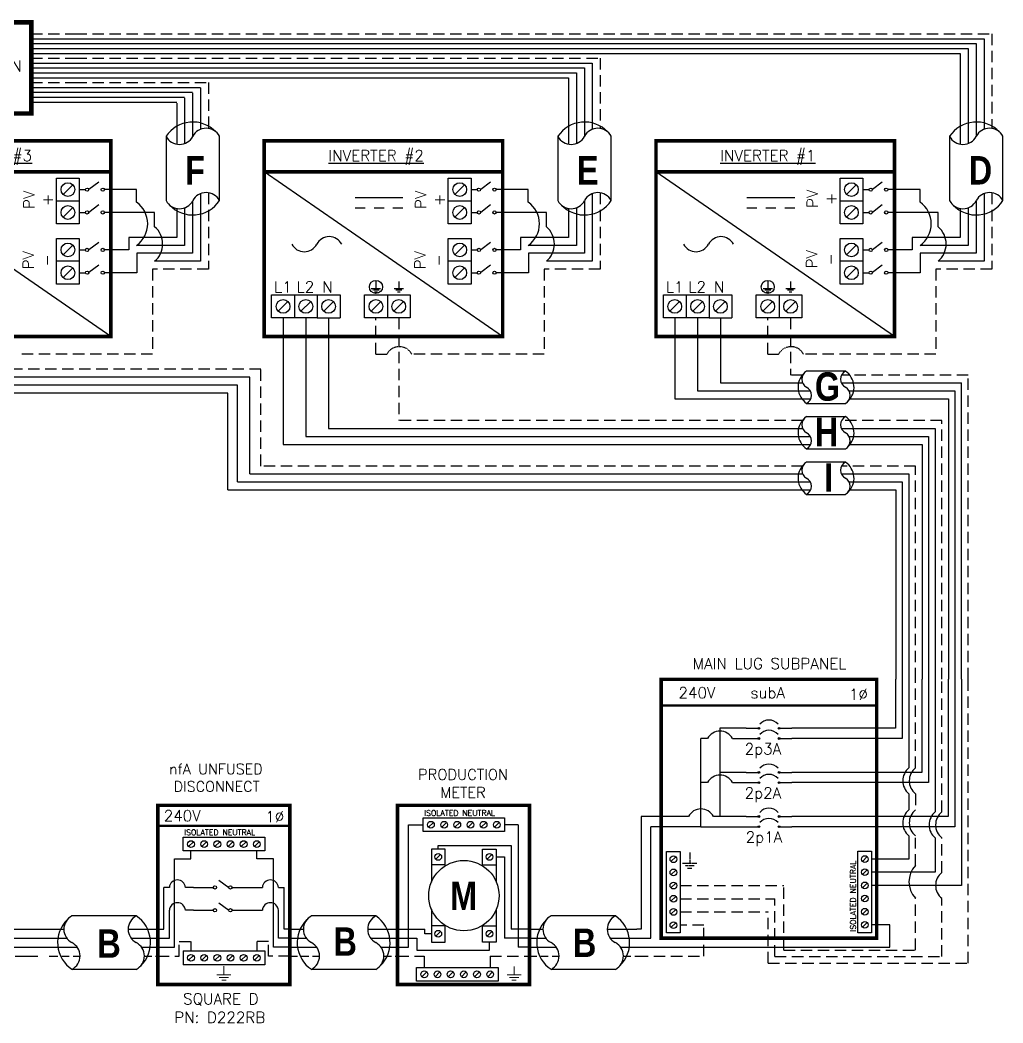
# Model space of a CAD drawing. Header units: feet. Extents: x 18750 to 19507, y 15297 to 15826.
# Drawn here: x 19179.9 to 19504.6, y 15470.4 to 15801.6 of the extents above; entities that cross this region are included whole.
import ezdxf

# ---------------------------------------------------------------- set-up
doc = ezdxf.new("R2010")
doc.units = ezdxf.units.FT
doc.header["$MEASUREMENT"] = 0
doc.linetypes.add('DASHED', pattern=[0.75, 0.5, -0.25])
doc.linetypes.add('HIDDEN', pattern=[0.375, 0.25, -0.125])
for name, color, linetype in [('ONE LINE BLOCKS', 7, 'Continuous'), ('TABLES', 7, 'Continuous'), ('TEXT', 7, 'Continuous'), ('Z - TITLEBLOCK TXT', 7, 'Continuous')]:
    doc.layers.add(name, color=color, linetype=linetype)
doc.styles.add('ONE LINE TXT', font='techb___.ttf')
doc.styles.get("Standard").update_dxf_attribs({"font": 'simplex.shx'})

# ---------------------------------------------------------------- blocks, each defined once
blk = doc.blocks.new('6x6box')
at = {"lineweight": 50, "const_width": 1.53}
blk.add_lwpolyline([(30.1, 0), (0, 0), (0, 30.1), (30.1, 30.1)], close=True, dxfattribs=at)
at = {"color": 1, "insert": (15.24, 15.71), "char_height": 3.6576, "width": 0.4767, "attachment_point": 5}
blk.add_mtext('6"x6"  JUNCTION BOX  ', dxfattribs=at)
blk = doc.blocks.new('3inverterSub')
at = {"layer": 'ONE LINE BLOCKS', "linetype": 'Continuous'}
h = blk.add_hatch(color=1, dxfattribs=at)
h.dxf.hatch_style = 1
edge = h.paths.add_edge_path()
edge.add_arc((40.28, 75.29), 0.291, 0, 360)
h = blk.add_hatch(color=1, dxfattribs=at)
h.dxf.hatch_style = 1
edge = h.paths.add_edge_path()
edge.add_arc((46.96, 75.29), 0.291, 0, 360)
h = blk.add_hatch(color=1, dxfattribs=at)
h.dxf.hatch_style = 1
edge = h.paths.add_edge_path()
edge.add_arc((40.28, 71.91), 0.291, 0, 360)
h = blk.add_hatch(color=1, dxfattribs=at)
h.dxf.hatch_style = 1
edge = h.paths.add_edge_path()
edge.add_arc((46.96, 71.91), 0.291, 0, 360)
h = blk.add_hatch(color=1, dxfattribs=at)
h.dxf.hatch_style = 1
edge = h.paths.add_edge_path()
edge.add_arc((40.28, 60.73), 0.291, 0, 360)
h = blk.add_hatch(color=1, dxfattribs=at)
h.dxf.hatch_style = 1
edge = h.paths.add_edge_path()
edge.add_arc((46.96, 60.73), 0.291, 0, 360)
h = blk.add_hatch(color=1, dxfattribs=at)
h.dxf.hatch_style = 1
edge = h.paths.add_edge_path()
edge.add_arc((40.28, 57.35), 0.291, 0, 360)
h = blk.add_hatch(color=1, dxfattribs=at)
h.dxf.hatch_style = 1
edge = h.paths.add_edge_path()
edge.add_arc((46.96, 57.35), 0.291, 0, 360)
h = blk.add_hatch(color=1, dxfattribs=at)
h.dxf.hatch_style = 1
edge = h.paths.add_edge_path()
edge.add_arc((40.28, 46.17), 0.291, 0, 360)
h = blk.add_hatch(color=1, dxfattribs=at)
h.dxf.hatch_style = 1
edge = h.paths.add_edge_path()
edge.add_arc((46.96, 46.17), 0.291, 0, 360)
h = blk.add_hatch(color=1, dxfattribs=at)
h.dxf.hatch_style = 1
edge = h.paths.add_edge_path()
edge.add_arc((40.28, 42.79), 0.291, 0, 360)
h = blk.add_hatch(color=1, dxfattribs=at)
h.dxf.hatch_style = 1
edge = h.paths.add_edge_path()
edge.add_arc((46.96, 42.79), 0.291, 0, 360)
at = {"color": 7, "linetype": 'Continuous'}
for p, q in [((85.47, 91.47), (85.47, 75.29)), ((94.17, 91.47), (94.17, 60.73)), ((102.87, 91.47), (102.87, 46.17)), ((36.09, 75.29), (27.43, 75.29)), ((27.43, 75.29), (27.43, 60.73)), ((85.47, 75.29), (51.15, 75.29)), ((36.09, 60.73), (27.43, 60.73)), ((27.43, 60.73), (27.43, 46.17)), ((94.17, 60.73), (51.15, 60.73)), ((17.02, 46.17), (1.34, 46.17)), ((1.34, 46.17), (1.34, 9)), ((36.09, 46.17), (25.26, 46.17)), ((102.87, 46.17), (51.15, 46.17)), ((1.34, 9), (0, 9))]:
    blk.add_line(p, q, dxfattribs=at)
at = {"color": 10, "linetype": 'Continuous'}
for p, q in [((87.65, 91.47), (87.65, 71.91)), ((96.35, 91.47), (96.35, 57.35)), ((105.05, 91.47), (105.05, 42.79)), ((21.14, 57.35), (21.14, 71.91)), ((23.31, 71.91), (21.14, 71.91)), ((31.55, 71.91), (36.09, 71.91)), ((87.65, 71.91), (51.15, 71.91)), ((21.14, 42.79), (21.14, 57.35)), ((23.31, 57.35), (21.14, 57.35)), ((31.55, 57.35), (36.09, 57.35)), ((96.35, 57.35), (51.15, 57.35)), ((21.14, 42.79), (4.63, 42.79)), ((4.63, 6), (4.63, 42.79)), ((21.14, 42.79), (36.09, 42.79)), ((105.05, 42.79), (51.15, 42.79)), ((0, 6), (4.63, 6))]:
    blk.add_line(p, q, dxfattribs=at)
at = {"color": 253, "linetype": 'Continuous'}
for p, q in [((89.82, 91.47), (89.82, 62.22)), ((98.52, 91.47), (98.52, 47.66)), ((107.23, 91.47), (107.23, 23.41)), ((89.82, 53.66), (89.82, 48.33)), ((89.82, 39.78), (89.82, 32.11)), ((98.52, 39.1), (98.52, 27.76)), ((89.82, 32.11), (77.54, 32.11)), ((98.52, 27.76), (77.54, 27.76)), ((107.23, 23.41), (77.54, 23.41)), ((83.55, 10.36), (77.54, 10.36)), ((83.55, 3), (83.55, 10.36)), ((0, 3), (83.55, 3))]:
    blk.add_line(p, q, dxfattribs=at)
at = {"color": 10, "linetype": 'Continuous'}
for centre in [(27.43, 69.75), (27.43, 55.19)]:
    blk.add_arc(centre, 4.65, 27.6639, 152.3361, dxfattribs=at)
at = {"color": 253, "linetype": 'Continuous'}
for centre in [(93.4, 57.94), (93.4, 44.05), (102.1, 43.38)]:
    blk.add_arc(centre, 5.58, 129.9215, 230.0785, dxfattribs=at)
at = {"color": 7, "linetype": 'Continuous'}
blk.add_arc((21.14, 44.01), 4.65, 27.6639, 152.3361, dxfattribs=at)
at = {"layer": 'ONE LINE BLOCKS', "lineweight": 50}
blk.add_line((8.04, 82.77), (79.2, 82.77), dxfattribs=at)
at = {"layer": 'ONE LINE BLOCKS', "lineweight": 50, "const_width": 1.19}
blk.add_lwpolyline([(8.04, 6.01), (8.04, 91.47), (79.2, 91.47), (79.2, 6.01)], close=True, dxfattribs=at)
at = {"layer": 'TEXT', "color": 92, "linetype": 'HIDDEN', "ltscale": 15}
for p, q in [((92, 62.22), (92, 91.47)), ((100.7, 47.66), (100.7, 91.47)), ((109.4, -2.31), (109.4, 91.47)), ((92, 53.66), (92, 48.33)), ((92, 30.01), (92, 39.1)), ((100.7, 27.68), (100.7, 39.1)), ((14.31, 23.34), (48.52, 23.34)), ((48.52, 2.06), (48.52, 23.34)), ((14.31, 18.99), (45.6, 18.99)), ((45.6, -0.12), (45.6, 18.99)), ((92, 2.06), (92, 19.13)), ((100.7, -0.12), (100.7, 19.13)), ((14.31, 14.64), (43.39, 14.64)), ((43.39, -2.31), (43.39, 14.64)), ((22.14, 10.28), (14.31, 10.28)), ((22.14, 0), (22.14, 10.28)), ((0, 0), (22.14, 0)), ((48.52, 2.06), (92, 2.06)), ((43.39, -2.31), (109.4, -2.31)), ((45.6, -0.12), (100.7, -0.12))]:
    blk.add_line(p, q, dxfattribs=at)
at = {"layer": 'TEXT', "color": 92, "linetype": 'HIDDEN', "flags": 128}
for points in [[(17.42, 34.26), (17.42, 30.76)], [(15.08, 30.76), (19.76, 30.76)], [(18.95, 29.89), (15.89, 29.89)], [(18.13, 29.02), (16.7, 29.02)]]:
    blk.add_lwpolyline(points, dxfattribs=at)
at = {"layer": 'TEXT', "color": 92, "linetype": 'Continuous', "ltscale": 4}
for centre, radius, start, end in [((95.47, 57.94), 5.51, 129.059, 230.941), ((95.47, 44.05), 5.51, 129.059, 230.941), ((104.17, 43.38), 5.51, 129.059, 230.941), ((97.91, 24.57), 8.03, 137.3778, 222.6222), ((104.17, 23.41), 5.51, 129.059, 230.941)]:
    blk.add_arc(centre, radius, start, end, dxfattribs=at)
at = {"layer": 'Z - TITLEBLOCK TXT', "color": 1, "linetype": 'Continuous'}
for p, q in [((9.77, 7.69), (9.77, 34.63)), ((9.77, 34.63), (14.31, 34.63)), ((14.31, 34.63), (14.31, 7.69)), ((73, 7.76), (73, 34.71)), ((73, 34.71), (77.54, 34.71)), ((77.54, 34.71), (77.54, 7.76)), ((14.31, 7.69), (9.77, 7.69)), ((77.54, 7.76), (73, 7.76))]:
    blk.add_line(p, q, dxfattribs=at)
at = {"layer": 'Z - TITLEBLOCK TXT', "color": 4, "linetype": 'Continuous'}
for p, q in [((12.83, 32.82), (11.25, 31.25)), ((76.06, 32.9), (74.49, 31.32)), ((12.83, 28.47), (11.25, 26.9)), ((76.06, 28.54), (74.49, 26.97)), ((12.83, 24.12), (11.25, 22.55)), ((76.06, 24.19), (74.49, 22.62)), ((12.83, 19.77), (11.25, 18.2)), ((76.06, 19.84), (74.49, 18.27)), ((12.83, 15.42), (11.25, 13.85)), ((76.06, 15.49), (74.49, 13.92)), ((12.83, 11.07), (11.25, 9.5)), ((76.06, 11.14), (74.49, 9.57))]:
    blk.add_line(p, q, dxfattribs=at)
at = {"layer": 'Z - TITLEBLOCK TXT', "color": 1, "linetype": 'Continuous', "flags": 128}
for points in [[(36.09, 75.29), (40.28, 75.29)], [(36.09, 75.29), (40.28, 75.29)], [(46.96, 75.29), (51.15, 75.29)], [(36.09, 71.91), (40.28, 71.91)], [(36.09, 71.91), (40.28, 71.91)], [(46.96, 71.91), (51.15, 71.91)], [(36.09, 60.73), (40.28, 60.73)], [(36.09, 60.73), (40.28, 60.73)], [(46.96, 60.73), (51.15, 60.73)], [(36.09, 57.35), (40.28, 57.35)], [(36.09, 57.35), (40.28, 57.35)], [(46.96, 57.35), (51.15, 57.35)], [(36.09, 46.17), (40.28, 46.17)], [(36.09, 46.17), (40.28, 46.17)], [(46.96, 46.17), (51.15, 46.17)], [(36.09, 42.79), (40.28, 42.79)], [(36.09, 42.79), (40.28, 42.79)], [(46.96, 42.79), (51.15, 42.79)]]:
    blk.add_lwpolyline(points, dxfattribs=at)
at = {"layer": 'Z - TITLEBLOCK TXT', "color": 1, "linetype": 'Continuous'}
for centre in [(40.28, 75.29), (46.96, 75.29), (40.28, 71.91), (46.96, 71.91), (40.28, 60.73), (46.96, 60.73), (40.28, 57.35), (46.96, 57.35), (40.28, 46.17), (46.96, 46.17), (40.28, 42.79), (46.96, 42.79)]:
    blk.add_circle(centre, 0.291, dxfattribs=at)
at = {"layer": 'Z - TITLEBLOCK TXT', "color": 4, "linetype": 'Continuous'}
for centre in [(12.04, 32.04), (75.27, 32.11), (12.04, 27.69), (75.27, 27.76), (12.04, 23.34), (75.27, 23.41), (12.04, 18.99), (75.27, 19.06), (12.04, 14.64), (75.27, 14.71), (12.04, 10.28), (75.27, 10.36)]:
    blk.add_circle(centre, 1.11, dxfattribs=at)
at = {"layer": 'Z - TITLEBLOCK TXT', "color": 1, "linetype": 'Continuous'}
for centre in [(43.62, 74.09), (43.62, 70.71), (43.62, 59.53), (43.62, 56.15), (43.62, 44.97), (43.62, 41.59)]:
    blk.add_arc(centre, 3.93, 40.3392, 139.6608, dxfattribs=at)
at = {"layer": 'TABLES', "color": 1, "linetype": 'Continuous'}
for s, p in [('2p3A', (35.59, 66.67)), ('2p2A', (35.59, 52.11)), ('2p1A', (35.93, 37.55))]:
    blk.add_text(s, height=3.658, dxfattribs=at).set_placement(p)
at = {"layer": 'TABLES', "color": 4, "linetype": 'Continuous'}
blk.add_text('ISOLATED NEUTRAL', height=1.8743, rotation=90, dxfattribs=at).set_placement((72.35, 8.12))
at = {"layer": 'TEXT', "color": 1, "attachment_point": 5}
for s, width, gutter_width, insert, char_height in [('MAIN LUG SUBPANEL ', 62.3984, 7.17, (43.82, 96.65), 3.6576), ('240V', 0.1481, 0.75, (19.83, 87.03), 3.658), ('subA', 0.1481, 0.75, (43.21, 87.03), 3.658), ('1∅', 0.1481, 0.75, (73.19, 86.51), 3.658)]:
    blk.add_mtext_dynamic_manual_height_columns(s, width=width, gutter_width=gutter_width, heights=[0], dxfattribs=dict(at, insert=insert, char_height=char_height))
blk = doc.blocks.new('*U14')
at = {"color": 7, "linetype": 'Continuous'}
for p, q in [((-7.14, 13.31), (-28.39, 13.31)), ((-28.39, -4.31), (-7.14, -4.31))]:
    blk.add_line(p, q, dxfattribs=at)
at = {"color": 7}
for p, q in [((-35.53, 9), (-31.05, 9)), ((-9.81, 9), (0, 9))]:
    blk.add_line(p, q, dxfattribs=at)
at = {"color": 10}
for p, q in [((-35.53, 6), (-30.11, 6)), ((-8.87, 6), (0, 6))]:
    blk.add_line(p, q, dxfattribs=at)
at = {"color": 253}
for p, q in [((-35.53, 3), (-26.66, 3)), ((-5.41, 3), (0, 3))]:
    blk.add_line(p, q, dxfattribs=at)
at = {"color": 92, "linetype": 'HIDDEN', "ltscale": 10}
for p, q in [((-4.48, 0), (0, 0)), ((-35.53, 0), (-25.72, 0))]:
    blk.add_line(p, q, dxfattribs=at)
at = {"linetype": 'Continuous'}
for centre, start, end in [((-26.08, 8.91), 117.6639, 242.3361), ((-4.83, 8.91), 117.6639, 242.3361), ((-30.7, 0.09), 297.6639, 62.3361), ((-9.45, 0.09), 297.6639, 62.3361)]:
    blk.add_arc(centre, 4.98, start, end, dxfattribs=at)
at = {"color": 7, "linetype": 'Continuous'}
for centre, start, end in [((-12.99, 4.5), 313.9732, 56.4265), ((-22.54, 4.5), 133.9732, 236.4265)]:
    blk.add_arc(centre, 10.58, start, end, dxfattribs=at)
blk = doc.blocks.new('*U22')
at = {"color": 7}
blk.add_line((-79.14, 9), (0, 9), dxfattribs=at)
at = {"color": 10}
blk.add_line((-79.14, 6), (0, 6), dxfattribs=at)
at = {"color": 253}
blk.add_line((-79.14, 3), (0, 3), dxfattribs=at)
at = {"color": 92, "linetype": 'DASHED', "ltscale": 15}
blk.add_line((-79.14, 0), (0, 0), dxfattribs=at)
blk = doc.blocks.new('unfusedDisconnect')
at = {"lineweight": 50}
blk.add_line((-43.61, 43.06), (0, 43.06), dxfattribs=at)
at = {"color": 1, "linetype": 'Continuous'}
for p, q in [((-35.27, 34.78), (-35.27, 39.32)), ((-35.27, 39.32), (-8.32, 39.32)), ((-8.32, 39.32), (-8.32, 34.78)), ((-8.32, 34.78), (-35.27, 34.78)), ((-23.43, 25.18), (-20.16, 22.74)), ((-31.89, 22.73), (-25.32, 22.73)), ((-19.08, 22.73), (-11.7, 22.73)), ((-23.43, 17.65), (-20.16, 15.2)), ((-31.89, 15.2), (-25.32, 15.2)), ((-19.08, 15.2), (-11.7, 15.19)), ((-35.27, 1.76), (-8.32, 1.76)), ((-35.27, 1.76), (-35.27, -2.78)), ((-8.32, 1.76), (-8.32, -2.78)), ((-8.32, -2.78), (-35.27, -2.78))]:
    blk.add_line(p, q, dxfattribs=at)
at = {"color": 4, "linetype": 'Continuous'}
for p, q in [((-31.89, 37.83), (-33.46, 36.26)), ((-27.53, 37.83), (-29.11, 36.26)), ((-23.18, 37.83), (-24.76, 36.26)), ((-18.83, 37.83), (-20.41, 36.26)), ((-14.48, 37.83), (-16.06, 36.26)), ((-10.13, 37.83), (-11.7, 36.26)), ((-31.89, 0.28), (-33.46, -1.3)), ((-27.53, 0.28), (-29.11, -1.3)), ((-23.18, 0.28), (-24.76, -1.3)), ((-18.83, 0.28), (-20.41, -1.3)), ((-14.48, 0.28), (-16.06, -1.3)), ((-10.13, 0.28), (-11.7, -1.3))]:
    blk.add_line(p, q, dxfattribs=at)
at = {"color": 253, "linetype": 'Continuous'}
for p, q in [((-32.67, 32.17), (-32.67, 34.78)), ((-10.92, 32.17), (-10.92, 34.78)), ((-38.16, 3), (-38.16, 32.17)), ((-38.16, 32.17), (-32.67, 32.17)), ((-5.43, 32.17), (-10.92, 32.17)), ((-5.43, 3), (-5.43, 32.17)), ((-43.61, 3), (-38.16, 3)), ((0, 3), (-5.43, 3))]:
    blk.add_line(p, q, dxfattribs=at)
at = {"color": 7, "linetype": 'Continuous'}
for p, q in [((-41.66, 9), (-41.66, 22.73)), ((-39.8, 22.73), (-41.66, 22.73)), ((-31.89, 22.73), (-34.52, 22.73)), ((-11.7, 22.73), (-9.07, 22.73)), ((-3.79, 22.73), (-1.93, 22.73)), ((-1.93, 9), (-1.93, 22.73))]:
    blk.add_line(p, q, dxfattribs=at)
at = {"color": 10, "linetype": 'Continuous'}
for p, q in [((-39.8, 6), (-39.8, 15.2)), ((-31.89, 15.2), (-34.52, 15.2)), ((-11.7, 15.2), (-9.07, 15.2)), ((-3.79, 6), (-3.79, 15.2)), ((-43.61, 6), (-39.8, 6)), ((0, 6), (-3.79, 6))]:
    blk.add_line(p, q, dxfattribs=at)
at = {"color": 7}
for p, q in [((-43.61, 9), (-41.66, 9)), ((0, 9), (-1.93, 9))]:
    blk.add_line(p, q, dxfattribs=at)
at = {"color": 92, "linetype": 'HIDDEN', "ltscale": 15}
for p, q in [((-36.58, 0), (-36.58, 4.9)), ((-36.58, 4.9), (-32.67, 4.9)), ((-32.67, 4.9), (-32.67, 1.76)), ((-7.01, 4.9), (-10.92, 4.9)), ((-10.92, 4.9), (-10.92, 1.76)), ((-7.01, 0), (-7.01, 4.9)), ((-43.61, 0), (-36.58, 0)), ((0, 0), (-7.01, 0))]:
    blk.add_line(p, q, dxfattribs=at)
at = {"lineweight": 50, "const_width": 1.19}
blk.add_lwpolyline([(-43.61, -9.34), (-43.61, 49.84), (0, 49.84), (0, -9.34)], close=True, dxfattribs=at)
at = {"color": 92, "linetype": 'Continuous', "lineweight": 5, "ltscale": 0.05, "flags": 128}
for points in [[(-24.14, -6.17), (-19.45, -6.17)], [(-21.8, -3.32), (-21.8, -6.17)], [(-20.27, -7.03), (-23.32, -7.03)], [(-21.08, -7.9), (-22.51, -7.9)]]:
    blk.add_lwpolyline(points, dxfattribs=at)
at = {"color": 4, "linetype": 'Continuous'}
for centre in [(-32.67, 37.05), (-28.32, 37.05), (-23.97, 37.05), (-19.62, 37.05), (-15.27, 37.05), (-10.92, 37.05), (-32.67, -0.51), (-28.32, -0.51), (-23.97, -0.51), (-19.62, -0.51), (-15.27, -0.51), (-10.92, -0.51)]:
    blk.add_circle(centre, 1.11, dxfattribs=at)
at = {"color": 1, "linetype": 'Continuous'}
for centre in [(-24.78, 22.73), (-19.62, 22.73), (-24.78, 15.2), (-19.62, 15.2)]:
    blk.add_circle(centre, 0.541, dxfattribs=at)
at = {"color": 7, "linetype": 'Continuous'}
for centre in [(-37.16, 22.58), (-6.43, 22.58)]:
    blk.add_arc(centre, 2.64, 3.2819, 176.7181, dxfattribs=at)
at = {"color": 10, "linetype": 'Continuous'}
for centre in [(-37.16, 15.04), (-6.43, 15.04)]:
    blk.add_arc(centre, 2.64, 3.2819, 176.7181, dxfattribs=at)
at = {"color": 4, "linetype": 'Continuous'}
blk.add_text('ISOLATED NEUTRAL', height=1.8743, dxfattribs=at).set_placement((-34.91, 39.97))
at = {"color": 1}
for s, width, gutter_width, heights, insert, char_height, attachment_point in [('\\A1;\\pi15.271;nfA UNFUSED \\P\\pi16.834;DISCONNECT', 64.922, 0, [11.89], (-55.21, 63.58), 3.4544, 1), ('240V', 0.1481, 0.75, [0], (-35.55, 46.4), 3.658, 5), ('1∅', 0.1481, 0.75, [0], (-4.98, 46.1), 3.658, 5), ('\\A1;\\pi11.999,t30.287;SQUARE D\\P\\pi9.0377,t27.326;PN: D222RB', 51.6906, 0.203, [45.94], (-47.25, -12.27), 3.6576, 1)]:
    blk.add_mtext_dynamic_manual_height_columns(s, width=width, gutter_width=gutter_width, heights=heights, dxfattribs=dict(at, insert=insert, char_height=char_height, attachment_point=attachment_point))
blk = doc.blocks.new('*U23')
at = {"color": 7}
for name, p in [('unfusedDisconnect', (0, 0)), ('*U14', (-43.61, 0))]:
    blk.add_blockref(name, p, dxfattribs=at)
at = {"layer": 'Z - TITLEBLOCK TXT', "color": 1, "linetype": 'Continuous', "insert": (-63.63, 8.88), "char_height": 9.3833, "attachment_point": 1, "style": 'ONE LINE TXT'}
blk.add_mtext_dynamic_manual_height_columns('{\\W1;\\C256;B}', width=0.1385, gutter_width=2.13, heights=[0], dxfattribs=at)
blk = doc.blocks.new('productionMeter')
at = {"color": 253, "linetype": 'Continuous'}
for p, q in [((-39.9, 3), (-39.9, 43.45)), ((-39.9, 43.45), (-35.13, 43.45)), ((-3.71, 43.45), (-8.18, 43.45)), ((-3.71, 43.45), (-3.71, 3)), ((-43.61, 3), (-39.9, 3)), ((0, 3), (-3.71, 3))]:
    blk.add_line(p, q, dxfattribs=at)
at = {"color": 1, "linetype": 'Continuous'}
for p, q in [((-35.13, 41.18), (-35.13, 45.72)), ((-35.13, 45.72), (-8.18, 45.72)), ((-8.18, 45.72), (-8.18, 41.18)), ((-8.18, 41.18), (-35.13, 41.18)), ((-32.38, 35.4), (-32.38, 24.5)), ((-27.84, 35.4), (-32.38, 35.4)), ((-27.84, 29.86), (-27.84, 35.4)), ((-15.47, 29.86), (-15.47, 35.4)), ((-15.47, 35.4), (-10.93, 35.4)), ((-10.93, 35.4), (-10.93, 24.5)), ((-27.84, 30.21), (-32.38, 30.21)), ((-15.47, 30.21), (-10.93, 30.21)), ((-32.38, 15.55), (-32.38, 4.64)), ((-10.93, 15.55), (-10.93, 4.64)), ((-27.84, 10.04), (-32.38, 10.04)), ((-27.84, 4.64), (-27.84, 10.18)), ((-15.47, 4.64), (-15.47, 10.18)), ((-15.47, 10.04), (-10.93, 10.04)), ((-32.38, 4.64), (-27.84, 4.64)), ((-10.93, 4.64), (-15.47, 4.64)), ((-37.32, -8.24), (-37.32, -3.7)), ((-37.32, -3.7), (-10.37, -3.7)), ((-10.37, -3.7), (-10.37, -8.24)), ((-10.37, -8.24), (-37.32, -8.24))]:
    blk.add_line(p, q, dxfattribs=at)
at = {"color": 4, "linetype": 'Continuous'}
for p, q in [((-31.74, 44.23), (-33.32, 42.66)), ((-27.39, 44.23), (-28.97, 42.66)), ((-23.04, 44.23), (-24.62, 42.66)), ((-18.69, 44.23), (-20.26, 42.66)), ((-14.34, 44.23), (-15.91, 42.66)), ((-9.99, 44.23), (-11.56, 42.66)), ((-29.33, 33.59), (-30.9, 32.02)), ((-12.41, 33.59), (-13.98, 32.02)), ((-29.33, 8.23), (-30.9, 6.66)), ((-12.41, 8.23), (-13.98, 6.66)), ((-33.93, -5.19), (-35.51, -6.76)), ((-29.58, -5.19), (-31.15, -6.76)), ((-25.23, -5.19), (-26.8, -6.76)), ((-20.88, -5.19), (-22.45, -6.76)), ((-16.53, -5.19), (-18.1, -6.76)), ((-12.18, -5.19), (-13.75, -6.76))]:
    blk.add_line(p, q, dxfattribs=at)
at = {"color": 7}
for p, q in [((-30.11, 35.4), (-30.11, 36.59)), ((-30.11, 36.59), (-5.98, 36.59)), ((-5.98, 36.59), (-5.98, 9)), ((-43.61, 9), (-34.54, 9)), ((-34.54, 7.44), (-34.54, 9)), ((-32.38, 7.44), (-34.54, 7.44)), ((0, 9), (-5.98, 9))]:
    blk.add_line(p, q, dxfattribs=at)
at = {"color": 10, "linetype": 'Continuous'}
for p, q in [((-10.93, 32.81), (-8.25, 32.81)), ((-8.25, 32.81), (-8.25, 6)), ((-43.61, 6), (-37.24, 6)), ((-37.24, 6), (-37.24, 2.05)), ((-13.2, 2.05), (-13.2, 4.64)), ((0, 6), (-8.25, 6)), ((-37.24, 2.05), (-13.2, 2.05))]:
    blk.add_line(p, q, dxfattribs=at)
at = {"color": 92, "linetype": 'HIDDEN', "ltscale": 15}
for p, q in [((-43.61, 0), (-34.72, 0)), ((-12.97, 0), (-12.97, -3.7)), ((-12.97, 0), (0, 0)), ((-34.72, 0), (-34.72, -3.7))]:
    blk.add_line(p, q, dxfattribs=at)
at = {"lineweight": 50, "const_width": 1.19}
blk.add_lwpolyline([(-43.61, -9.34), (-43.61, 49.84), (0, 49.84), (0, -9.34)], close=True, dxfattribs=at)
at = {"color": 92, "linetype": 'Continuous', "lineweight": 5, "ltscale": 0.05, "flags": 128}
for points in [[(-2.7, -6.18), (-7.38, -6.18)], [(-5.04, -3.33), (-5.04, -6.18)], [(-6.57, -7.05), (-3.51, -7.05)], [(-5.76, -7.91), (-4.32, -7.91)]]:
    blk.add_lwpolyline(points, dxfattribs=at)
at = {"color": 4, "linetype": 'Continuous'}
for centre in [(-32.53, 43.45), (-28.18, 43.45), (-23.83, 43.45), (-19.48, 43.45), (-15.13, 43.45), (-10.78, 43.45), (-30.11, 32.81), (-13.2, 32.81), (-30.11, 7.44), (-13.2, 7.44), (-34.72, -5.97), (-30.37, -5.97), (-26.02, -5.97), (-21.67, -5.97), (-17.32, -5.97), (-12.97, -5.97)]:
    blk.add_circle(centre, 1.11, dxfattribs=at)
at = {"linetype": 'Continuous'}
blk.add_circle((-21.65, 20.02), 11.62, dxfattribs=at)
at = {"color": 4, "linetype": 'Continuous'}
blk.add_text('ISOLATED NEUTRAL', height=1.8743, dxfattribs=at).set_placement((-34.77, 46.37))
at = {"color": 253, "linetype": 'Continuous', "style": 'ONE LINE TXT'}
blk.add_text('M', height=9.38, dxfattribs=at).set_placement((-26.21, 15.31))
at = {"color": 1, "insert": (-21.93, 57.08), "char_height": 3.5433, "attachment_point": 5}
blk.add_mtext_dynamic_manual_height_columns('PRODUCTION METER', width=1.3203, gutter_width=7.17, heights=[0], dxfattribs=at)
blk = doc.blocks.new('*U19')
at = {"color": 7}
blk.add_blockref('productionMeter', (0, 0), dxfattribs=at)

msp = doc.modelspace()

# ---------------------------------------------------------------- linework, layer by layer
at = {"color": 92, "linetype": 'HIDDEN', "ltscale": 15}
for p, q in [((19183.58, 15797.07), (19198.22, 15797.07)), ((19198.22, 15797.07), (19500.99, 15797.07)), ((19500.99, 15797.07), (19500.99, 15765.83)), ((19183.58, 15789.03), (19198.22, 15789.03)), ((19198.22, 15789.03), (19371.55, 15789.03)), ((19371.55, 15789.03), (19371.55, 15765.83)), ((19183.58, 15780.99), (19198.22, 15780.99)), ((19198.22, 15780.99), (19242.12, 15780.99)), ((19242.12, 15780.99), (19242.12, 15765.83)), ((19242.12, 15744.59), (19242.12, 15719.34)), ((19371.55, 15744.59), (19371.55, 15719.34)), ((19500.99, 15744.59), (19500.99, 15719.34)), ((19242.12, 15719.34), (19223.62, 15719.34)), ((19223.62, 15719.34), (19223.62, 15691.26)), ((19371.55, 15719.34), (19353.05, 15719.34)), ((19353.05, 15719.34), (19353.05, 15691.26)), ((19500.99, 15719.34), (19482.48, 15719.34)), ((19482.48, 15719.34), (19482.48, 15691.26)), ((19297.47, 15691.26), (19297.47, 15703.3)), ((19305, 15703.3), (19305, 15669.37)), ((19426.9, 15691.26), (19426.9, 15703.3)), ((19434.44, 15703.3), (19434.44, 15684.39)), ((19223.62, 15691.26), (19179.88, 15691.26)), ((19297.47, 15691.26), (19301.07, 15691.26)), ((19353.05, 15691.26), (19309.31, 15691.26)), ((19426.9, 15691.26), (19430.5, 15691.26)), ((19482.48, 15691.26), (19438.74, 15691.26)), ((19259.45, 15686.33), (19175.57, 15686.33)), ((19259.45, 15654.34), (19259.45, 15686.33)), ((19438.49, 15684.39), (19434.44, 15684.39)), ((19493.09, 15684.39), (19451.3, 15684.39)), ((19493.09, 15583.88), (19493.09, 15684.39)), ((19438.49, 15669.37), (19305, 15669.37)), ((19484.39, 15669.37), (19451.3, 15669.37)), ((19484.39, 15583.88), (19484.39, 15669.37)), ((19438.49, 15654.34), (19259.45, 15654.34)), ((19475.69, 15654.34), (19451.3, 15654.34)), ((19475.69, 15583.88), (19475.69, 15654.34))]:
    msp.add_line(p, q, dxfattribs=at)
at = {"color": 7, "linetype": 'Continuous'}
for p, q in [((19183.58, 15795.46), (19198.22, 15795.46)), ((19198.22, 15795.46), (19498.36, 15795.46)), ((19498.36, 15795.46), (19498.36, 15765.54)), ((19183.58, 15792.25), (19198.22, 15792.25)), ((19198.22, 15792.25), (19493.12, 15792.25)), ((19493.12, 15792.25), (19493.12, 15760.88)), ((19183.58, 15787.43), (19198.22, 15787.43)), ((19198.22, 15787.43), (19368.93, 15787.43)), ((19368.93, 15787.43), (19368.93, 15765.54)), ((19183.58, 15784.21), (19198.22, 15784.21)), ((19198.22, 15784.21), (19363.69, 15784.21)), ((19363.69, 15784.21), (19363.69, 15760.88)), ((19183.58, 15779.38), (19198.22, 15779.38)), ((19198.22, 15779.38), (19239.5, 15779.38)), ((19239.5, 15779.3), (19239.5, 15765.54)), ((19183.58, 15776.17), (19198.22, 15776.17)), ((19198.22, 15776.17), (19234.26, 15776.17)), ((19234.26, 15775.91), (19234.26, 15760.88)), ((19228.12, 15763.23), (19228.12, 15741.99)), ((19245.75, 15741.99), (19245.75, 15763.23)), ((19357.55, 15763.23), (19357.55, 15741.99)), ((19375.18, 15741.99), (19375.18, 15763.23)), ((19486.98, 15763.23), (19486.98, 15741.99)), ((19504.61, 15741.99), (19504.61, 15763.23)), ((19209.89, 15697.13), (19131.11, 15751.5)), ((19339.32, 15697.13), (19260.55, 15751.5)), ((19468.75, 15697.13), (19389.98, 15751.5)), ((19218.37, 15745.62), (19207.74, 15745.62)), ((19218.37, 15741.51), (19218.37, 15745.62)), ((19347.8, 15745.62), (19337.17, 15745.62)), ((19347.8, 15741.51), (19347.8, 15745.62)), ((19477.24, 15745.62), (19466.61, 15745.62)), ((19477.24, 15741.51), (19477.24, 15745.62)), ((19239.5, 15744.3), (19239.5, 15721.96)), ((19306.37, 15742.89), (19290.6, 15742.89)), ((19368.93, 15744.3), (19368.93, 15721.96)), ((19435.8, 15742.89), (19420.03, 15742.89)), ((19498.36, 15744.3), (19498.36, 15721.96)), ((19224.33, 15738.08), (19207.74, 15738.08)), ((19224.33, 15733.36), (19224.33, 15738.08)), ((19234.26, 15739.63), (19234.26, 15727.21)), ((19293.9, 15739.48), (19290.6, 15739.48)), ((19300.13, 15739.48), (19296.84, 15739.48)), ((19306.37, 15739.48), (19303.07, 15739.48)), ((19353.76, 15738.08), (19337.17, 15738.08)), ((19353.76, 15733.36), (19353.76, 15738.08)), ((19363.69, 15739.63), (19363.69, 15727.21)), ((19423.33, 15739.48), (19420.03, 15739.48)), ((19429.56, 15739.48), (19426.27, 15739.48)), ((19435.8, 15739.48), (19432.51, 15739.48)), ((19483.19, 15738.08), (19466.61, 15738.08)), ((19483.19, 15733.36), (19483.19, 15738.08)), ((19493.12, 15739.63), (19493.12, 15727.21)), ((19234.26, 15727.21), (19218.37, 15727.21)), ((19363.69, 15727.21), (19347.8, 15727.21)), ((19493.12, 15727.21), (19477.24, 15727.21)), ((19239.5, 15721.96), (19224.33, 15721.96)), ((19368.93, 15721.96), (19353.76, 15721.96)), ((19498.36, 15721.96), (19483.19, 15721.96)), ((19266.76, 15703.3), (19266.76, 15661.48)), ((19396.19, 15703.3), (19396.19, 15676.5)), ((19452.57, 15685.66), (19439.76, 15685.66)), ((19248.53, 15678.44), (19137.33, 15678.44)), ((19248.53, 15646.45), (19248.53, 15678.44)), ((19396.19, 15676.5), (19441.12, 15676.5)), ((19439.76, 15675.03), (19452.57, 15675.03)), ((19453.94, 15676.5), (19486.57, 15676.5)), ((19486.57, 15676.5), (19486.57, 15583.88)), ((19452.57, 15670.63), (19439.76, 15670.63)), ((19266.76, 15661.48), (19441.12, 15661.48)), ((19439.76, 15660), (19452.57, 15660)), ((19453.94, 15661.48), (19477.87, 15661.48)), ((19477.87, 15661.48), (19477.87, 15583.88)), ((19452.57, 15655.61), (19439.76, 15655.61)), ((19248.53, 15646.45), (19441.12, 15646.45)), ((19439.76, 15644.98), (19452.57, 15644.98)), ((19453.94, 15646.45), (19469.17, 15646.45)), ((19469.17, 15646.45), (19469.17, 15583.88))]:
    msp.add_line(p, q, dxfattribs=at)
at = {"color": 253, "linetype": 'Continuous'}
for p, q in [((19183.58, 15793.86), (19198.22, 15793.86)), ((19198.22, 15793.86), (19495.74, 15793.86)), ((19495.74, 15793.86), (19495.74, 15763.13)), ((19183.58, 15790.64), (19198.22, 15790.64)), ((19198.22, 15790.64), (19490.5, 15790.64)), ((19490.5, 15790.64), (19490.5, 15760.65)), ((19183.58, 15785.82), (19198.22, 15785.82)), ((19198.22, 15785.82), (19366.31, 15785.82)), ((19366.31, 15785.82), (19366.31, 15763.13)), ((19183.58, 15782.6), (19198.22, 15782.6)), ((19198.22, 15782.6), (19361.07, 15782.6)), ((19361.07, 15782.6), (19361.07, 15760.65)), ((19183.58, 15777.77), (19198.22, 15777.77)), ((19198.22, 15777.77), (19236.88, 15777.77)), ((19236.88, 15777.6), (19236.88, 15763.13)), ((19183.58, 15774.55), (19198.22, 15774.55)), ((19198.22, 15774.55), (19231.64, 15774.56)), ((19231.64, 15774.22), (19231.64, 15760.65)), ((19236.88, 15741.89), (19236.88, 15724.59)), ((19366.31, 15741.89), (19366.31, 15724.59)), ((19495.74, 15741.89), (19495.74, 15724.59)), ((19231.64, 15739.4), (19231.64, 15729.83)), ((19361.07, 15739.4), (19361.07, 15729.83)), ((19490.5, 15739.4), (19490.5, 15729.83)), ((19231.64, 15729.83), (19215.8, 15729.83)), ((19215.8, 15729.83), (19215.8, 15725.72)), ((19361.07, 15729.83), (19345.23, 15729.83)), ((19345.23, 15729.83), (19345.23, 15725.72)), ((19490.5, 15729.83), (19474.66, 15729.83)), ((19474.66, 15729.83), (19474.66, 15725.72)), ((19215.8, 15725.72), (19207.74, 15725.72)), ((19236.88, 15724.59), (19218.42, 15724.59)), ((19218.42, 15724.59), (19218.42, 15718.19)), ((19345.23, 15725.72), (19337.17, 15725.72)), ((19366.31, 15724.59), (19347.85, 15724.59)), ((19347.85, 15724.59), (19347.85, 15718.19)), ((19474.66, 15725.72), (19466.61, 15725.72)), ((19495.74, 15724.59), (19477.28, 15724.59)), ((19477.28, 15724.59), (19477.28, 15718.19)), ((19218.42, 15718.19), (19207.74, 15718.19)), ((19347.85, 15718.19), (19337.17, 15718.19)), ((19477.28, 15718.19), (19466.61, 15718.19)), ((19281.83, 15703.3), (19281.83, 15666.74)), ((19411.26, 15703.3), (19411.26, 15681.76)), ((19255.81, 15683.7), (19152.4, 15683.7)), ((19255.81, 15651.71), (19255.81, 15683.7)), ((19411.26, 15681.76), (19438.42, 15681.76)), ((19451.23, 15681.76), (19490.92, 15681.76)), ((19490.92, 15583.88), (19490.92, 15681.76)), ((19281.83, 15666.74), (19438.42, 15666.74)), ((19451.23, 15666.74), (19482.22, 15666.74)), ((19482.22, 15666.74), (19482.22, 15583.88)), ((19255.81, 15651.71), (19438.42, 15651.71)), ((19451.23, 15651.71), (19473.52, 15651.71)), ((19473.52, 15651.71), (19473.52, 15583.88))]:
    msp.add_line(p, q, dxfattribs=at)
at = {"color": 1, "linetype": 'Continuous'}
for p, q in [((19191.93, 15734.32), (19191.93, 15749.39)), ((19191.93, 15749.39), (19199.46, 15749.39)), ((19191.93, 15734.32), (19191.93, 15749.39)), ((19199.46, 15749.39), (19199.46, 15734.32)), ((19199.46, 15749.39), (19199.46, 15741.85)), ((19205.89, 15748.08), (19202.63, 15745.64)), ((19321.36, 15734.32), (19321.36, 15749.39)), ((19321.36, 15749.39), (19328.9, 15749.39)), ((19321.36, 15734.32), (19321.36, 15749.39)), ((19328.9, 15749.39), (19328.9, 15734.32)), ((19328.9, 15749.39), (19328.9, 15741.85)), ((19335.32, 15748.08), (19332.06, 15745.64)), ((19450.79, 15734.32), (19450.79, 15749.39)), ((19450.79, 15749.39), (19458.33, 15749.39)), ((19450.79, 15734.32), (19450.79, 15749.39)), ((19458.33, 15749.39), (19458.33, 15734.32)), ((19458.33, 15749.39), (19458.33, 15741.85)), ((19464.76, 15748.08), (19461.49, 15745.64)), ((19199.46, 15745.62), (19201.5, 15745.62)), ((19328.9, 15745.62), (19330.93, 15745.62)), ((19458.33, 15745.62), (19460.37, 15745.62)), ((19199.46, 15741.85), (19191.93, 15741.85)), ((19328.9, 15741.85), (19321.36, 15741.85)), ((19458.33, 15741.85), (19450.79, 15741.85)), ((19199.46, 15738.08), (19201.5, 15738.08)), ((19205.89, 15740.55), (19202.63, 15738.1)), ((19328.9, 15738.08), (19330.93, 15738.08)), ((19335.32, 15740.55), (19332.06, 15738.1)), ((19458.33, 15738.08), (19460.37, 15738.08)), ((19464.76, 15740.55), (19461.49, 15738.1)), ((19199.46, 15734.32), (19191.93, 15734.32)), ((19328.9, 15734.32), (19321.36, 15734.32)), ((19458.33, 15734.32), (19450.79, 15734.32)), ((19191.93, 15714.42), (19191.93, 15729.49)), ((19191.93, 15729.49), (19199.46, 15729.49)), ((19199.46, 15729.49), (19199.46, 15721.96)), ((19205.89, 15728.18), (19202.63, 15725.74)), ((19321.36, 15714.42), (19321.36, 15729.49)), ((19321.36, 15729.49), (19328.9, 15729.49)), ((19328.9, 15729.49), (19328.9, 15721.96)), ((19335.32, 15728.18), (19332.06, 15725.74)), ((19450.79, 15714.42), (19450.79, 15729.49)), ((19450.79, 15729.49), (19458.33, 15729.49)), ((19458.33, 15729.49), (19458.33, 15721.96)), ((19464.76, 15728.18), (19461.49, 15725.74)), ((19199.46, 15725.72), (19201.5, 15725.72)), ((19328.9, 15725.72), (19330.93, 15725.72)), ((19458.33, 15725.72), (19460.37, 15725.72)), ((19199.46, 15721.96), (19191.93, 15721.96)), ((19199.46, 15721.96), (19199.46, 15714.42)), ((19328.9, 15721.96), (19321.36, 15721.96)), ((19328.9, 15721.96), (19328.9, 15714.42)), ((19458.33, 15721.96), (19450.79, 15721.96)), ((19458.33, 15721.96), (19458.33, 15714.42)), ((19199.46, 15718.19), (19201.5, 15718.19)), ((19205.89, 15720.65), (19202.63, 15718.21)), ((19328.9, 15718.19), (19330.93, 15718.19)), ((19335.32, 15720.65), (19332.06, 15718.21)), ((19458.33, 15718.19), (19460.37, 15718.19)), ((19464.76, 15720.65), (19461.49, 15718.21)), ((19199.46, 15714.42), (19191.93, 15714.42)), ((19328.9, 15714.42), (19321.36, 15714.42)), ((19458.33, 15714.42), (19450.79, 15714.42)), ((19263, 15710.83), (19278.06, 15710.83)), ((19263, 15703.3), (19263, 15710.83)), ((19263, 15710.83), (19270.53, 15710.83)), ((19270.53, 15710.83), (19270.53, 15703.3)), ((19278.06, 15710.83), (19278.06, 15703.3)), ((19278.06, 15710.83), (19285.6, 15710.83)), ((19285.6, 15710.83), (19285.6, 15703.3)), ((19293.7, 15710.83), (19308.77, 15710.83)), ((19293.7, 15703.3), (19293.7, 15710.83)), ((19293.7, 15710.83), (19301.24, 15710.83)), ((19301.24, 15710.83), (19301.24, 15703.3)), ((19308.77, 15710.83), (19308.77, 15703.3)), ((19392.43, 15710.83), (19407.5, 15710.83)), ((19392.43, 15703.3), (19392.43, 15710.83)), ((19392.43, 15710.83), (19399.96, 15710.83)), ((19399.96, 15710.83), (19399.96, 15703.3)), ((19407.5, 15710.83), (19407.5, 15703.3)), ((19407.5, 15710.83), (19415.03, 15710.83)), ((19415.03, 15710.83), (19415.03, 15703.3)), ((19423.13, 15710.83), (19438.2, 15710.83)), ((19423.13, 15703.3), (19423.13, 15710.83)), ((19423.13, 15710.83), (19430.67, 15710.83)), ((19430.67, 15710.83), (19430.67, 15703.3)), ((19438.2, 15710.83), (19438.2, 15703.3)), ((19278.06, 15703.3), (19263, 15703.3)), ((19278.06, 15703.3), (19285.6, 15703.3)), ((19308.77, 15703.3), (19293.7, 15703.3)), ((19407.5, 15703.3), (19392.43, 15703.3)), ((19407.5, 15703.3), (19415.03, 15703.3)), ((19438.2, 15703.3), (19423.13, 15703.3))]:
    msp.add_line(p, q, dxfattribs=at)
at = {"color": 4, "linetype": 'Continuous'}
for p, q in [((19197.3, 15747.23), (19194.09, 15744.01)), ((19326.74, 15747.23), (19323.52, 15744.01)), ((19456.17, 15747.23), (19452.95, 15744.01)), ((19197.3, 15739.69), (19194.09, 15736.48)), ((19326.74, 15739.69), (19323.52, 15736.48)), ((19456.17, 15739.69), (19452.95, 15736.48)), ((19197.3, 15727.33), (19194.09, 15724.12)), ((19326.74, 15727.33), (19323.52, 15724.12)), ((19456.17, 15727.33), (19452.95, 15724.12)), ((19197.3, 15719.8), (19194.09, 15716.58)), ((19326.74, 15719.8), (19323.52, 15716.58)), ((19456.17, 15719.8), (19452.95, 15716.58)), ((19268.37, 15708.67), (19265.16, 15705.46)), ((19275.9, 15708.67), (19272.69, 15705.46)), ((19283.44, 15708.67), (19280.22, 15705.46)), ((19299.08, 15708.67), (19295.86, 15705.46)), ((19306.61, 15708.67), (19303.4, 15705.46)), ((19397.8, 15708.67), (19394.59, 15705.46)), ((19405.34, 15708.67), (19402.12, 15705.46)), ((19412.87, 15708.67), (19409.66, 15705.46)), ((19428.51, 15708.67), (19425.29, 15705.46)), ((19436.04, 15708.67), (19432.83, 15705.46))]:
    msp.add_line(p, q, dxfattribs=at)
at = {"color": 10, "linetype": 'Continuous'}
for p, q in [((19274.3, 15703.3), (19274.3, 15664.11)), ((19403.73, 15703.3), (19403.73, 15679.13)), ((19251.75, 15681.07), (19144.87, 15681.07)), ((19251.75, 15649.08), (19251.75, 15681.07)), ((19403.73, 15679.13), (19440.99, 15679.13)), ((19453.81, 15679.13), (19488.74, 15679.13)), ((19488.74, 15679.13), (19488.74, 15583.88)), ((19274.3, 15664.11), (19440.99, 15664.11)), ((19453.81, 15664.11), (19480.04, 15664.11)), ((19480.04, 15664.11), (19480.04, 15583.88)), ((19251.75, 15649.08), (19440.99, 15649.08)), ((19453.81, 15649.08), (19471.34, 15649.08)), ((19471.34, 15649.08), (19471.34, 15583.88))]:
    msp.add_line(p, q, dxfattribs=at)
at = {"lineweight": 50, "const_width": 1.19}
for points in [[(19131.11, 15697.13), (19131.11, 15761.78), (19209.89, 15761.78), (19209.89, 15697.13)], [(19131.11, 15751.5), (19131.11, 15761.78), (19209.89, 15761.78), (19209.89, 15751.5)], [(19260.55, 15697.13), (19260.55, 15761.78), (19339.32, 15761.78), (19339.32, 15697.13)], [(19260.55, 15751.5), (19260.55, 15761.78), (19339.32, 15761.78), (19339.32, 15751.5)], [(19389.98, 15697.13), (19389.98, 15761.78), (19468.75, 15761.78), (19468.75, 15697.13)], [(19389.98, 15751.5), (19389.98, 15761.78), (19468.75, 15761.78), (19468.75, 15751.5)]]:
    msp.add_lwpolyline(points, close=True, dxfattribs=at)
at = {"color": 92, "linetype": 'Continuous', "flags": 128}
for points in [[(19297.47, 15715.24), (19297.47, 15712.94)], [(19305, 15715.24), (19305, 15712.94)], [(19426.9, 15715.24), (19426.9, 15712.94)], [(19434.44, 15715.24), (19434.43, 15712.94)], [(19295.93, 15712.94), (19299, 15712.94)], [(19303.47, 15712.94), (19306.54, 15712.94)], [(19425.36, 15712.94), (19428.44, 15712.94)], [(19427.9, 15712.37), (19425.9, 15712.37)], [(19432.9, 15712.94), (19435.97, 15712.94)], [(19435.44, 15712.37), (19433.43, 15712.37)]]:
    msp.add_lwpolyline(points, dxfattribs=at)
at = {"color": 92, "linetype": 'HIDDEN', "flags": 128}
for points in [[(19298.47, 15712.37), (19296.46, 15712.37)], [(19297.94, 15711.8), (19297, 15711.8)], [(19306.01, 15712.37), (19304, 15712.37)], [(19305.47, 15711.8), (19304.53, 15711.8)], [(19427.37, 15711.8), (19426.43, 15711.8)], [(19434.9, 15711.8), (19433.96, 15711.8)]]:
    msp.add_lwpolyline(points, dxfattribs=at)
at = {"color": 4, "linetype": 'Continuous'}
for centre in [(19195.7, 15745.62), (19325.13, 15745.62), (19454.56, 15745.62), (19195.7, 15738.08), (19325.13, 15738.08), (19454.56, 15738.08), (19195.7, 15725.72), (19325.13, 15725.72), (19454.56, 15725.72), (19195.7, 15718.19), (19325.13, 15718.19), (19454.56, 15718.19), (19266.76, 15707.06), (19274.3, 15707.06), (19281.83, 15707.06), (19297.47, 15707.06), (19305, 15707.06), (19396.19, 15707.06), (19403.73, 15707.06), (19411.26, 15707.06), (19426.9, 15707.06), (19434.44, 15707.06)]:
    msp.add_circle(centre, 2.27, dxfattribs=at)
at = {"color": 1, "linetype": 'Continuous'}
for centre in [(19202.04, 15745.62), (19207.2, 15745.62), (19331.48, 15745.62), (19336.63, 15745.62), (19460.91, 15745.62), (19466.06, 15745.62), (19202.04, 15738.08), (19207.2, 15738.08), (19331.48, 15738.08), (19336.63, 15738.08), (19460.91, 15738.08), (19466.06, 15738.08), (19202.04, 15725.72), (19207.2, 15725.72), (19331.48, 15725.72), (19336.63, 15725.72), (19460.91, 15725.72), (19466.06, 15725.72), (19202.04, 15718.19), (19207.2, 15718.19), (19331.48, 15718.19), (19336.63, 15718.19), (19460.91, 15718.19), (19466.06, 15718.19)]:
    msp.add_circle(centre, 0.541, dxfattribs=at)
at = {"color": 92, "linetype": 'Continuous'}
for centre in [(19297.47, 15713.49), (19426.9, 15713.49)]:
    msp.add_circle(centre, 2.17, dxfattribs=at)
at = {"color": 7, "linetype": 'Continuous'}
for centre, radius, start, end in [((19236.93, 15757.38), 10.58, 43.9732, 146.4265), ((19366.37, 15757.38), 10.58, 43.9732, 146.4265), ((19495.8, 15757.38), 10.58, 43.9732, 146.4265), ((19236.93, 15747.84), 10.58, 223.9732, 326.4265), ((19366.37, 15747.84), 10.58, 223.9732, 326.4265), ((19495.8, 15747.84), 10.58, 223.9732, 326.4265), ((19443.29, 15680.34), 6.38, 133.9732, 236.4265), ((19449.04, 15680.34), 6.38, 313.9732, 56.4265), ((19443.29, 15665.32), 6.38, 133.9732, 236.4265), ((19449.04, 15665.32), 6.38, 313.9732, 56.4265), ((19449.04, 15650.29), 6.38, 313.9732, 56.4265), ((19443.29, 15650.29), 6.38, 133.9732, 236.4265)]:
    msp.add_arc(centre, radius, start, end, dxfattribs=at)
at = {"linetype": 'Continuous'}
for centre, radius, start, end in [((19241.34, 15760.92), 4.98, 27.6639, 152.3361), ((19370.77, 15760.92), 4.98, 27.6639, 152.3361), ((19500.2, 15760.92), 4.98, 27.6639, 152.3361), ((19232.53, 15765.54), 4.98, 207.6639, 332.3361), ((19361.96, 15765.54), 4.98, 207.6639, 332.3361), ((19491.39, 15765.54), 4.98, 207.6639, 332.3361), ((19241.34, 15739.68), 4.98, 27.6639, 152.3361), ((19370.77, 15739.68), 4.98, 27.6639, 152.3361), ((19500.2, 15739.68), 4.98, 27.6639, 152.3361), ((19213.24, 15734.36), 8.8, 305.6505, 54.3495), ((19232.53, 15744.3), 4.98, 207.6639, 332.3361), ((19342.67, 15734.36), 8.8, 305.6505, 54.3495), ((19361.96, 15744.3), 4.98, 207.6639, 332.3361), ((19472.11, 15734.36), 8.8, 305.6505, 54.3495), ((19491.39, 15744.3), 4.98, 207.6639, 332.3361), ((19219.56, 15727.66), 7.43, 309.9338, 50.0662), ((19348.99, 15727.66), 7.43, 309.9338, 50.0662), ((19478.42, 15727.66), 7.43, 309.9338, 50.0662), ((19282.02, 15725.44), 4.65, 27.6639, 152.3361), ((19411.45, 15725.44), 4.65, 27.6639, 152.3361), ((19273.78, 15729.76), 4.65, 207.6639, 332.3361), ((19403.21, 15729.76), 4.65, 207.6639, 332.3361), ((19441.15, 15683), 3, 117.6639, 242.3361), ((19453.96, 15683), 3, 117.6639, 242.3361), ((19438.36, 15677.68), 3, 297.6639, 62.3361), ((19451.18, 15677.68), 3, 297.6639, 62.3361), ((19441.15, 15667.98), 3, 117.6639, 242.3361), ((19453.96, 15667.98), 3, 117.6639, 242.3361), ((19438.36, 15662.66), 3, 297.6639, 62.3361), ((19451.18, 15662.66), 3, 297.6639, 62.3361), ((19441.15, 15652.95), 3, 117.6639, 242.3361), ((19453.96, 15652.95), 3, 117.6639, 242.3361), ((19438.36, 15647.64), 3, 297.6639, 62.3361), ((19451.18, 15647.64), 3, 297.6639, 62.3361)]:
    msp.add_arc(centre, radius, start, end, dxfattribs=at)
at = {"color": 92, "linetype": 'HIDDEN', "ltscale": 0.3}
for centre in [(19305.19, 15689.1), (19434.62, 15689.1)]:
    msp.add_arc(centre, 4.65, 27.6639, 152.3361, dxfattribs=at)

# ---------------------------------------------------------------- block references
at = {"color": 7}
for name, p in [('6x6box', (19153.47, 15770.77)), ('3inverterSub', (19383.69, 15492.41)), ('*U23', (19269.02, 15492.41)), ('*U19', (19348.16, 15492.41)), ('*U14', (19304.55, 15492.41)), ('*U14', (19383.69, 15492.41)), ('*U22', (19189.88, 15492.41))]:
    msp.add_blockref(name, p, dxfattribs=at)

# ---------------------------------------------------------------- texts
at = {"color": 1, "linetype": 'Continuous'}
for s, p in [('%%UINVERTER #3', (19152.32, 15755.05)), ('%%UINVERTER #2', (19281.76, 15755.05)), ('%%UINVERTER #1', (19411.19, 15755.05))]:
    msp.add_text(s, height=3.6576, dxfattribs=at).set_placement(p)
at = {"color": 1, "linetype": 'Continuous', "char_height": 9.3833, "attachment_point": 1, "style": 'ONE LINE TXT'}
for s, insert in [('{\\W1;\\C256;F}', (19234.42, 15756.7)), ('{\\W1;\\C256;E}', (19363.85, 15756.7)), ('{\\W1;\\C256;D}', (19493.29, 15756.7)), ('{\\W1;\\C256;G}', (19442.46, 15685.28)), ('{\\W1;\\C256;H}', (19442.46, 15670.26)), ('{\\W1;\\C256;I}', (19445.49, 15655.23)), ('{\\W1;\\C256;B}', (19283.41, 15501.95)), ('{\\W1;\\C256;B}', (19362.51, 15501.56))]:
    msp.add_mtext_dynamic_manual_height_columns(s, width=0.1385, gutter_width=2.13, heights=[0], dxfattribs=dict(at, insert=insert))
at = {"color": 1, "char_height": 3.658, "attachment_point": 5, "rotation": 90}
for s, width, insert in [('PV +', 2.8378, (19185.86, 15742.26)), ('PV +', 2.8378, (19315.29, 15742.26)), ('PV +', 2.8378, (19444.72, 15742.6)), ('PV -', 2.8013, (19185.63, 15722.29)), ('PV -', 2.8013, (19315.06, 15722.29)), ('PV -', 2.8013, (19444.5, 15722.62))]:
    msp.add_mtext_dynamic_manual_height_columns(s, width=width, gutter_width=0.75, heights=[0], dxfattribs=dict(at, insert=insert))
at = {"color": 1, "attachment_point": 5}
for s, insert, char_height in [('L1', (19266.71, 15713.47), 3.658), ('L2', (19274.17, 15713.5), 3.658), ('N', (19281.42, 15713.44), 3.66), ('L1', (19396.14, 15713.47), 3.658), ('L2', (19403.6, 15713.5), 3.658), ('N', (19410.85, 15713.44), 3.66)]:
    msp.add_mtext_dynamic_manual_height_columns(s, width=0.1481, gutter_width=0.75, heights=[0], dxfattribs=dict(at, insert=insert, char_height=char_height))

doc.saveas('drawing.dxf')
